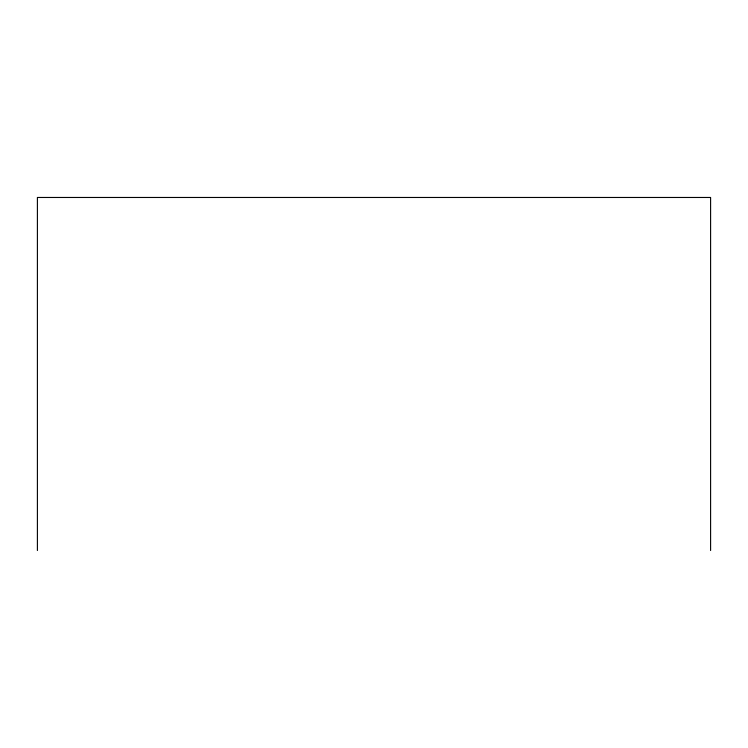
<?xml version="1.0" encoding="UTF-8"?>
<svg xmlns="http://www.w3.org/2000/svg" width="748" height="748" viewBox="0 0 748 748"><rect width="100%" height="100%" fill="white"/><g stroke="black" fill="none" stroke-linecap="round" stroke-linejoin="round"><path stroke-width="1.12" d="M710.6 550.528L710.6 197.472L37.4 197.472L37.4 550.528"/></g></svg>
